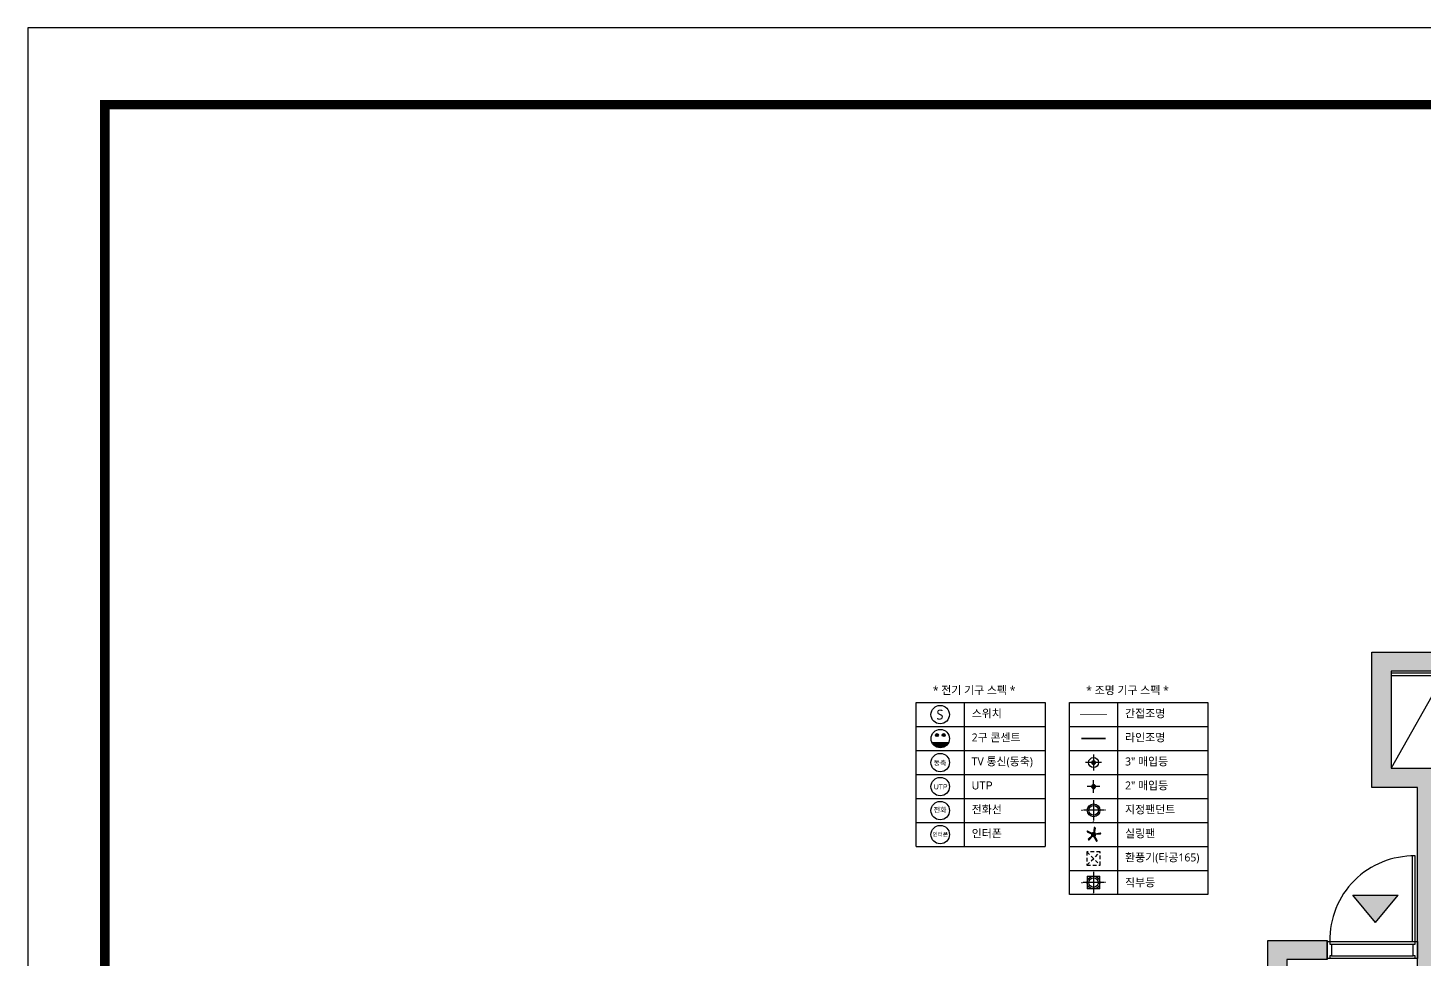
# Model space of a CAD drawing. Header units: millimetres. Extents: x 0 to 460316, y -63250 to 103204.
# Drawn here: x 49067 to 63604, y 33340 to 43041 of the extents above; entities that cross this region are included whole.
import ezdxf

# ---------------------------------------------------------------- set-up
doc = ezdxf.new("R2010")
doc.units = ezdxf.units.MM
doc.header["$LTSCALE"] = 25
doc.linetypes.add('HID', pattern=[2.5, 1.5, -1])
for name, color, linetype in [('0-ELC TEXT', 7, 'Continuous'), ('06-FUR', 6, 'Continuous'), ('06-LIGHT', 4, 'Continuous'), ('2-con', 2, 'Continuous'), ('3.기호.계단선', 30, 'Continuous'), ('ac-insul', 5, 'BATTING'), ('ac-Ref', 8, 'Continuous'), ('ac-text', 7, 'Continuous'), ('ac-wall-fin', 3, 'Continuous'), ('CO-DOOR', 8, 'Continuous'), ('HAT', 8, 'Continuous'), ('RC-LIGHT', 7, 'Continuous'), ('U-LANP', 6, 'Continuous'), ('도면층4', 4, 'Continuous'), ('설비', 140, 'Continuous')]:
    doc.layers.add(name, color=color, linetype=linetype)
doc.styles.add('이윤정', font='l_10646.ttf')
doc.styles.add('코레일둥고', font='Korail_Round_Gothic_Medium.ttf')
doc.linetypes.add('BATTING', pattern='A,0.00254,-2.54,[134,ltypeshp.shx,S=2.54,R=0,X=-2.54,Y=0],-5.08,[134,ltypeshp.shx,S=2.54,R=180,X=2.54,Y=0],-2.54', length=10.16254)

# ---------------------------------------------------------------- blocks, each defined once
blk = doc.blocks.new('egoo')
at = {"layer": '설비'}
h = blk.add_hatch(color=140, dxfattribs=at)
edge = h.paths.add_edge_path()
edge.add_arc((1015645, 443434), 22.3, 0, 360)
h = blk.add_hatch(color=140, dxfattribs=at)
edge = h.paths.add_edge_path()
edge.add_arc((1015748, 443434), 22.3, 0, 360)
h = blk.add_hatch(color=140, dxfattribs=at)
edge = h.paths.add_edge_path()
edge.add_line((1015826, 443329), (1015567, 443329))
edge.add_ellipse((1015696, 443381), major_axis=(99, 99), ratio=1, start_angle=156.9578, end_angle=293.0422)
at = {"layer": '설비', "color": 140}
for centre, radius in [((1015696, 443381), 140), ((1015645, 443434), 22.3), ((1015748, 443434), 22.3)]:
    blk.add_circle(centre, radius, dxfattribs=at)
blk = doc.blocks.new('SW')
at = {"layer": '설비', "color": 140}
blk.add_circle((11533254, -14277699), 184, dxfattribs=at)
at = {"layer": '설비', "color": 140, "insert": (11533320, -14277601), "char_height": 197.14, "width": 314.33, "attachment_point": 3, "style": '코레일둥고'}
blk.add_mtext('{\\fMalgun Gothic|b0|i0|c129|p50;S}', dxfattribs=at)
blk = doc.blocks.new('hallogen')
h = blk.add_hatch(color=256)
h.dxf.hatch_style = 1
edge = h.paths.add_edge_path()
edge.add_arc((48592, 60854), 31.2, 0, 360, ccw=False)
at = {"color": 1, "linetype": 'Continuous'}
for p, q in [((48592, 60954), (48592, 60754)), ((48692, 60854), (48492, 60854))]:
    blk.add_line(p, q, dxfattribs=at)
at = {"color": 4, "linetype": 'Continuous'}
blk.add_circle((48592, 60854), 62.5, dxfattribs=at)
blk = doc.blocks.new('1')
at = {"linetype": 'Continuous'}
h = blk.add_hatch(color=4, dxfattribs=at)
h.dxf.hatch_style = 1
edge = h.paths.add_edge_path()
edge.add_arc((11539653, -14273504), 37.5, 0, 360)
at = {"color": 1, "linetype": 'Continuous'}
for p, q in [((11539520, -14273504), (11539787, -14273504)), ((11539653, -14273637), (11539653, -14273370))]:
    blk.add_line(p, q, dxfattribs=at)
at = {"color": 4, "linetype": 'Continuous'}
for radius in [41.5, 37.5]:
    blk.add_circle((11539653, -14273504), radius, dxfattribs=at)
blk = doc.blocks.new('CELILNGPAN')
at = {"layer": '06-FUR', "color": 6}
for p, q in [((48292, -3967), (48588, -4106)), ((48322, -3910), (48607, -4069)), ((48360, -4404), (48600, -4183)), ((48405, -4451), (48629, -4212)), ((48639, -4116), (48612, -4103)), ((48645, -4105), (48618, -4091)), ((48645, -4158), (48624, -4179)), ((48654, -4167), (48633, -4188)), ((48717, -3709), (48676, -4035)), ((48682, -4086), (48687, -4056)), ((48695, -4088), (48700, -4058)), ((48696, -4174), (48709, -4201)), ((48842, -4521), (48706, -4225)), ((48708, -4168), (48721, -4195)), ((48781, -3721), (48717, -4041)), ((48725, -4118), (48755, -4113)), ((48727, -4131), (48756, -4126)), ((48901, -4493), (48743, -4206)), ((49094, -4035), (48772, -4096)), ((49102, -4099), (48778, -4137))]:
    blk.add_line(p, q, dxfattribs=at)
for radius in [45.4, 32.5]:
    blk.add_circle((48682, -4131), radius, dxfattribs=at)
for centre, radius, start, end in [((48307, -3938), 32.5, 61.67004, 241.67004), ((48682, -4131), 130, 162.46508, 215.07798), ((48682, -4131), 130, 90.46508, 143.07798), ((48598, -4088), 20.6, 242.77338, 62.77338), ((48615, -4198), 20.6, 314.77338, 134.77338), ((48682, -4131), 130, 234.46508, 287.07798), ((48682, -4131), 64.9, 158.51255, 219.03421), ((48682, -4131), 64.9, 86.51255, 147.03421), ((48682, -4131), 64.9, 230.51255, 291.03421), ((48697, -4038), 20.6, 170.77338, 350.77338), ((48682, -4131), 64.9, 14.51255, 75.03421), ((48724, -4215), 20.6, 26.77338, 206.77338), ((48682, -4131), 64.9, 302.51255, 3.03421), ((48749, -3715), 32.5, 349.67004, 169.67004), ((48682, -4131), 130, 18.46508, 71.07798), ((48775, -4117), 20.6, 98.77338, 278.77338), ((48682, -4131), 130, 306.46508, 359.07798), ((49098, -4067), 32.5, 277.67004, 97.67004), ((48383, -4428), 32.5, 133.67004, 313.67004), ((48871, -4507), 32.5, 205.67004, 25.67004)]:
    blk.add_arc(centre, radius, start, end, dxfattribs=at)
blk = doc.blocks.new('A$C08B77260')
at = {"layer": 'HAT', "color": 1}
for p, q in [((187, 373), (187, 360)), ((187, 347), (187, 27)), ((0, 187), (13, 187)), ((347, 187), (27, 187)), ((187, 0), (187, 13)), ((373, 187), (360, 187))]:
    blk.add_line(p, q, dxfattribs=at)
at = {"layer": 'U-LANP', "color": 4}
blk.add_circle((187, 187), 100, dxfattribs=at)
at = {"layer": 'U-LANP', "color": 8}
blk.add_circle((187, 187), 75, dxfattribs=at)

msp = doc.modelspace()

# ---------------------------------------------------------------- hatches: boundary and pattern name
at = {"layer": 'ac-Ref'}
h = msp.add_hatch(color=256, dxfattribs=at)
h.dxf.hatch_style = 1
h.paths.add_polyline_path([(63806.86, 35328.4), (63261.86, 35328.4), (63261.86, 36338.4), (63826.86, 36338.4), (63826.86, 36538.4), (63061.86, 36538.4), (63061.86, 35128.4), (63536.86, 35128.4), (63536.86, 31955.09), (63806.86, 31955.09)])
h.paths.add_polyline_path([(66696.86, 34495.09), (66696.86, 36740.09), (66466.86, 36740.09), (66466.86, 36338.4), (66506.86, 36338.4), (66506.86, 32163.4), (64736.86, 32163.4), (64736.86, 31955.09), (66696.86, 31955.09)])
h.paths.add_polyline_path([(70674.86, 34368.09), (70941.86, 34368.09), (70941.86, 34568.98), (70676.86, 34568.98), (70676.86, 35340.09), (69808.86, 35340.09), (69808.86, 35140.09), (70498.86, 35140.09), (70498.86, 32165.09), (69686.86, 32165.09), (69686.86, 32030.09), (70681.86, 32030.09), (70681.86, 32230.09), (70674.86, 32230.09)])
h.paths.add_polyline_path([(72441.86, 36595.09), (71466.86, 36595.09), (71466.86, 36395.09), (72241.86, 36395.09), (72241.86, 35605.09), (71606.86, 35605.09), (71606.86, 34568.98), (71521.86, 34568.98), (71521.86, 34368.09), (72156.86, 34368.09), (72156.86, 32230.09), (72156.86, 32030.09), (72166.86, 32030.09), (72166.86, 27090.09), (71379.86, 27090.09), (71379.86, 26898.09), (72332.86, 26898.09), (72332.86, 25818.09), (71442.86, 25818.09), (71442.86, 25618.09), (72441.86, 25618.09)])
h.paths.add_polyline_path([(68608.86, 35340.09), (68083.86, 35340.09), (68083.86, 34495.09), (68358.86, 34495.09), (68358.86, 35140.09), (68608.86, 35140.09)])
h.paths.add_polyline_path([(70351.86, 30870.09), (69301.86, 30870.09), (69301.86, 30670.09), (70351.86, 30670.09)])
h.paths.add_polyline_path([(68274.86, 30870.09), (68064.86, 30870.09), (68064.86, 26898.09), (68679.86, 26898.09), (68679.86, 27090.09), (68274.86, 27090.09)])
h.paths.add_polyline_path([(68354.86, 25818.09), (68154.86, 25818.09), (68154.86, 25248.09), (68354.86, 25248.09)])
h.paths.add_polyline_path([(63634.86, 26918.09), (64264.86, 26918.09), (64264.86, 27118.09), (63546.86, 27118.09), (63546.86, 30573.09), (63356.86, 30573.09), (63356.86, 25633.09), (63341.86, 25633.09), (63341.86, 25433.09), (63434.86, 25433.09), (63434.86, 25248.09), (64354.86, 25248.09), (64354.86, 25448.09), (63634.86, 25448.09)])
h.paths.add_polyline_path([(60341.86, 30373.09), (62426.86, 30373.09), (62426.86, 30573.09), (60376.86, 30573.09), (60376.86, 32738.09), (61976.86, 32738.09), (61976.86, 31338.09), (62176.86, 31338.09), (62176.86, 33335.09), (62596.86, 33335.09), (62596.86, 33535.09), (61976.86, 33535.09), (61976.86, 32908.09), (60141.86, 32908.09), (60141.86, 25433.09), (60761.86, 25433.09), (60761.86, 25633.09), (60341.86, 25633.09)])
at = {"layer": '도면층4'}
msp.add_hatch(color=256, dxfattribs=at).paths.add_polyline_path([(63098.88, 33719.8), (63335.11, 34007.14), (62862.66, 34007.14)])

# ---------------------------------------------------------------- linework, layer by layer
at = {"layer": '0-ELC TEXT'}
for p, q in [((58815.9, 36012.36), (58815.9, 34512.36)), ((60412.86, 36012.36), (60412.86, 34012.36)), ((58315.9, 35762.36), (59658.31, 35762.36)), ((59912.86, 35762.36), (61353.04, 35762.36)), ((58315.9, 35512.36), (59658.31, 35512.36)), ((59912.86, 35512.36), (61353.04, 35512.36)), ((58315.9, 35262.36), (59658.31, 35262.36)), ((59912.86, 35262.36), (61353.04, 35262.36)), ((58315.9, 35012.36), (59658.31, 35012.36)), ((59912.86, 35012.36), (61353.04, 35012.36)), ((58315.9, 34762.36), (59658.31, 34762.36)), ((59912.86, 34762.36), (61353.04, 34762.36)), ((58315.9, 34512.36), (59658.31, 34512.36)), ((59912.86, 34512.36), (61353.04, 34512.36)), ((59912.86, 34262.36), (61353.04, 34262.36))]:
    msp.add_line(p, q, dxfattribs=at)
msp.add_lwpolyline([(58315.9, 34512.36), (58315.9, 36012.36), (59658.31, 36012.36), (59658.31, 34512.36)], dxfattribs=at)
msp.add_lwpolyline([(61353.04, 34012.36), (59912.86, 34012.36), (59912.86, 36012.36), (61353.04, 36012.36)], close=True, dxfattribs=at)
at = {"layer": '06-LIGHT', "color": 10, "linetype": 'HID', "const_width": 8.33}
msp.add_lwpolyline([(60303.53, 35887.36), (60022.19, 35887.36)], dxfattribs=at)
at = {"layer": '2-con'}
for points in [[(63536.86, 31955.09), (63536.86, 35128.4), (63061.86, 35128.4), (63061.86, 36538.4), (63826.86, 36538.4), (63826.86, 36338.4), (63261.86, 36338.4), (63261.86, 35328.4), (63806.86, 35328.4), (63806.86, 31955.09), (63536.86, 31955.09)], [(62426.86, 30573.09), (62426.86, 30373.09), (60341.86, 30373.09), (60341.86, 25633.09), (60761.86, 25633.09), (60761.86, 25433.09), (60141.86, 25433.09), (60141.86, 32908.09), (61976.86, 32908.09), (61976.86, 33535.09), (62596.86, 33535.09), (62596.86, 33335.09), (62176.86, 33335.09), (62176.86, 31338.09), (61976.86, 31338.09), (61976.86, 32738.09), (60376.86, 32738.09), (60376.86, 30573.09), (62426.86, 30573.09)]]:
    msp.add_lwpolyline(points, dxfattribs=at)
at = {"layer": '3.기호.계단선', "linetype": 'HID'}
for p, q in [((60094.11, 34318.61), (60231.61, 34456.11)), ((60094.11, 34456.11), (60231.61, 34318.61))]:
    msp.add_line(p, q, dxfattribs=at)
msp.add_lwpolyline([(60094.11, 34318.61), (60231.61, 34318.61), (60231.61, 34456.11), (60094.11, 34456.11)], close=True, dxfattribs=at)
at = {"layer": 'ac-insul', "linetype": 'BATTING', "ltscale": 0.05}
msp.add_line((63261.86, 36322.63), (63826.86, 36322.63), dxfattribs=at)
at = {"layer": 'ac-Ref'}
msp.add_line((63806.86, 36293.4), (63261.86, 35328.4), dxfattribs=at)
msp.add_lwpolyline([(49067.01, 19280.99), (82667.01, 19280.99), (82667.01, 43040.99), (49067.01, 43040.99)], close=True, dxfattribs=at)
at = {"layer": 'ac-Ref', "const_width": 100}
msp.add_lwpolyline([(49867.01, 20080.99), (81867.01, 20080.99), (81867.01, 42240.99), (49867.01, 42240.99)], close=True, dxfattribs=at)
at = {"layer": 'ac-wall-fin'}
msp.add_line((63261.86, 36293.4), (63826.86, 36293.4), dxfattribs=at)
at = {"layer": 'CO-DOOR', "linetype": 'Continuous'}
for p, q in [((62621.86, 33525.09), (63481.86, 33525.09)), ((62641.86, 33494.56), (63491.86, 33494.56)), ((63511.86, 33345.11), (62621.86, 33345.11)), ((62641.86, 33374.56), (63491.86, 33374.56))]:
    msp.add_line(p, q, dxfattribs=at)
msp.add_lwpolyline([(63481.86, 34414.56), (63481.86, 33525.09), (63511.86, 33525.09), (63511.86, 34415.09)], dxfattribs=at)
for points in [[(62621.86, 33374.56), (62621.86, 33345.11), (62596.86, 33345.11), (62596.86, 33525.09), (62621.86, 33525.09), (62621.86, 33494.56), (62641.86, 33494.56), (62641.86, 33374.56)], [(63491.86, 33374.56), (63491.86, 33494.56), (63511.86, 33494.56), (63511.86, 33525.09), (63536.86, 33525.09), (63536.86, 33345.11), (63511.86, 33345.11), (63511.86, 33374.56)]]:
    msp.add_lwpolyline(points, close=True, dxfattribs=at)
msp.add_arc((63496.86, 33539.57), 875.12, 89.017873, 180.948024, dxfattribs=at)
at = {"layer": 'HAT', "color": 1}
for p, q in [((60096.19, 34204.02), (60229.53, 34204.02)), ((60096.19, 34204.02), (60096.19, 34070.69)), ((60162.86, 34261.8), (60162.86, 34252.91)), ((60162.86, 34244.02), (60162.86, 34030.69)), ((60229.53, 34070.69), (60229.53, 34204.02)), ((60038.41, 34137.36), (60047.3, 34137.36)), ((60269.53, 34137.36), (60056.19, 34137.36)), ((60229.53, 34070.69), (60096.19, 34070.69)), ((60162.86, 34012.91), (60162.86, 34021.8)), ((60287.3, 34137.36), (60278.41, 34137.36))]:
    msp.add_line(p, q, dxfattribs=at)
at = {"layer": 'U-LANP', "color": 4}
msp.add_circle((60162.86, 34137.36), 66.67, dxfattribs=at)
at = {"layer": 'U-LANP', "color": 8}
msp.add_circle((60162.86, 34137.36), 50, dxfattribs=at)
at = {"layer": '도면층4'}
for q in [(62862.66, 34007.14), (63335.11, 34007.14)]:
    msp.add_line((63098.88, 33719.8), q, dxfattribs=at)
msp.add_lwpolyline([(62862.66, 34007.14), (63335.11, 34007.14)], dxfattribs=at)
at = {"layer": '설비', "color": 140, "const_width": 16.67}
msp.add_lwpolyline([(60288.69, 35637.38), (60037.3, 35637.38)], dxfattribs=at)
at = {"layer": '설비', "color": 140}
for centre in [(58565.9, 35387.36), (58565.9, 35137.36), (58565.9, 34887.36), (58565.9, 34637.36)]:
    msp.add_circle(centre, 95.83, dxfattribs=at)

# ---------------------------------------------------------------- block references
at = {"xscale": 0.6666666666666667, "yscale": 0.6666666666666667, "zscale": 0.6666666666666667}
msp.add_blockref('A$C08B77260', (60038.41, 34765.38), dxfattribs=at)
at = {"layer": '06-LIGHT', "xscale": 0.1666666666666667, "yscale": 0.1666666666666667, "zscale": 0.1666666666666667}
msp.add_blockref('CELILNGPAN', (52049.26, 35325.86), dxfattribs=at)
at = {"layer": 'RC-LIGHT'}
for name, p, xscale, yscale, zscale in [('hallogen', (19669.77, -15324.53), 0.8333333333333334, 0.8333333333333334, 0.8333333333333334), ('1', (5853161.6, 7200550.91), -0.5020080321059824, 0.5020080321059824, 0.5020080321059824)]:
    msp.add_blockref(name, p, dxfattribs=dict(at, xscale=xscale, yscale=yscale, zscale=zscale))
at = {"layer": '설비', "color": 140}
for name, p, xscale, yscale, zscale in [('SW', (-5948337.26, 7472189.15), 0.5208333333333334, 0.5208333333333334, 0.5208333333333334), ('egoo', (-636701.31, -267867.81), 0.6845238224412213, 0.6845238224412213, 0.6845238224412213)]:
    msp.add_blockref(name, p, dxfattribs=dict(at, xscale=xscale, yscale=yscale, zscale=zscale))

# ---------------------------------------------------------------- texts
at = {"layer": 'ac-text'}
for s, height, style, p in [('* 전기 기구 스펙 *', 83.3333, '이윤정', (58489.45, 36099.39)), ('* 조명 기구 스펙 *', 83.3333, '이윤정', (60086.41, 36099.39)), ('스위치', 83.333, '이윤정', (58894.13, 35857.4)), ('간접조명', 83.333, '이윤정', (60491.09, 35857.4)), ('2구 콘센트', 83.333, '이윤정', (58894.13, 35607.4)), ('라인조명', 83.333, '이윤정', (60491.09, 35607.4)), ('TV 통신(동축)', 83.333, '이윤정', (58894.13, 35357.4)), ('3" 매입등', 83.333, '이윤정', (60491.09, 35357.4)), ('UTP', 83.333, '코레일둥고', (58894.13, 35107.4)), ('2" 매입등', 83.333, '이윤정', (60491.09, 35107.4)), ('전화선', 83.333, '이윤정', (58894.13, 34857.4)), ('지정팬던트', 83.333, '이윤정', (60491.09, 34857.4)), ('인터폰', 83.333, '이윤정', (58894.13, 34607.4)), ('실링팬', 83.333, '이윤정', (60491.09, 34607.4)), ('환풍기(타공165)', 83.333, '이윤정', (60491.09, 34357.4)), ('직부등', 83.333, '이윤정', (60491.09, 34096.7))]:
    msp.add_text(s, height=height, dxfattribs=dict(at, style=style)).set_placement(p)
at = {"layer": '설비', "color": 140}
for s, height, style, p in [('동축', 52.083, '이윤정', (58496.58, 35358.45)), ('UTP', 52.083, '코레일둥고', (58498.77, 35108.8)), ('전화', 52.083, '이윤정', (58497.39, 34868.98)), ('인터폰', 41.667, '이윤정', (58486.42, 34618.6))]:
    msp.add_text(s, height=height, dxfattribs=dict(at, style=style)).set_placement(p)

doc.saveas('drawing.dxf')
